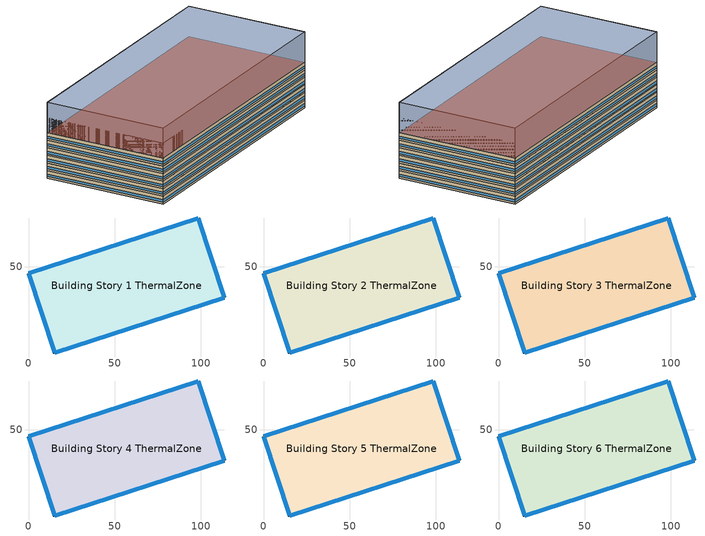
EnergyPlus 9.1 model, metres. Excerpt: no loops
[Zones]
Building Story 1 ThermalZone
 floor ground (Typical Insulated Carpeted 6in Slab Floor): 113.71,32.25 15.24,0 0,46.2 98.46,78.45 z0
 wall outside (Typical Insulated Exterior Mass Wall R-9.62): 15.24,0 113.71,32.25 98.46,78.45 0,46.2 15.24,0 z0:3
 window (U 0.57 SHGC 0.49 Dbl Blue 6mm/6mm Air): 15.27,0.01 113.68,32.24 / 0.01,46.18 15.23,0.02 / 98.44,78.44 0.02,46.21 / 113.7,32.27 98.47,78.42 z0.76:1.66
 ceiling adiabatic (Typical IEAD Roof R-15.87): 98.46,78.45 0,46.2 15.24,0 113.71,32.25 z3
Building Story 2 ThermalZone
 floor adiabatic (Typical Interior Floor): 113.71,32.25 15.24,0 0,46.2 98.46,78.45 z3
 wall outside (Typical Insulated Exterior Mass Wall R-9.62): 98.46,78.45 0,46.2 15.24,0 113.71,32.25 98.46,78.45 z3:6
 window (U 0.57 SHGC 0.49 Dbl Blue 6mm/6mm Air): 98.44,78.44 0.02,46.21 / 113.7,32.27 98.47,78.42 / 15.27,0.01 113.68,32.24 / 0.01,46.18 15.23,0.02 z3.76:4.66
 ceiling adiabatic (Typical Interior Ceiling): 98.46,78.45 0,46.2 15.24,0 113.71,32.25 z6
Building Story 3 ThermalZone
 floor adiabatic (Typical Insulated Carpeted 6in Slab Floor): 113.71,32.25 15.24,0 0,46.2 98.46,78.45 z6
 wall outside (Typical Insulated Exterior Mass Wall R-9.62): 15.24,0 113.71,32.25 98.46,78.45 0,46.2 15.24,0 z6:9
 window (U 0.57 SHGC 0.49 Dbl Blue 6mm/6mm Air): 15.27,0.01 113.68,32.24 / 0.01,46.18 15.23,0.02 / 98.44,78.44 0.02,46.21 / 113.7,32.27 98.47,78.42 z6.76:7.66
 ceiling adiabatic (Typical IEAD Roof R-15.87): 98.46,78.45 0,46.2 15.24,0 113.71,32.25 z9
Building Story 4 ThermalZone
 floor adiabatic (Typical Interior Floor): 113.71,32.25 15.24,0 0,46.2 98.46,78.45 z9
 wall outside (Typical Insulated Exterior Mass Wall R-9.62): 15.24,0 113.71,32.25 98.46,78.45 0,46.2 15.24,0 z9:12
 window (U 0.57 SHGC 0.49 Dbl Blue 6mm/6mm Air): 15.27,0.01 113.68,32.24 / 0.01,46.18 15.23,0.02 / 98.44,78.44 0.02,46.21 / 113.7,32.27 98.47,78.42 z9.76:10.66
 ceiling adiabatic (Typical IEAD Roof R-15.87): 98.46,78.45 0,46.2 15.24,0 113.71,32.25 z12
Building Story 5 ThermalZone
 floor adiabatic (Typical Interior Floor): 113.71,32.25 15.24,0 0,46.2 98.46,78.45 z12
 wall outside (Typical Insulated Exterior Mass Wall R-9.62): 15.24,0 113.71,32.25 98.46,78.45 0,46.2 15.24,0 z12:15
 window (U 0.57 SHGC 0.49 Dbl Blue 6mm/6mm Air): 15.27,0.01 113.68,32.24 / 0.01,46.18 15.23,0.02 / 98.44,78.44 0.02,46.21 / 113.7,32.27 98.47,78.42 z12.76:13.66
 ceiling adiabatic (Typical Interior Ceiling): 98.46,78.45 0,46.2 15.24,0 113.71,32.25 z15
Building Story 6 ThermalZone
 floor adiabatic (Typical Insulated Carpeted 6in Slab Floor): 113.71,32.25 15.24,0 0,46.2 98.46,78.45 z15
 wall outside (Typical Insulated Exterior Mass Wall R-9.62): 15.24,0 113.71,32.25 98.46,78.45 0,46.2 15.24,0 z15:18
 window (U 0.57 SHGC 0.49 Dbl Blue 6mm/6mm Air): 15.27,0.01 113.68,32.24 / 0.01,46.18 15.23,0.02 / 98.44,78.44 0.02,46.21 / 113.7,32.27 98.47,78.42 z15.76:16.66
 roof outside (Typical IEAD Roof R-15.87): 98.46,78.45 0,46.2 15.24,0 113.71,32.25 z18
shading: 15.24,0 113.71,32.25 / 113.71,32.25 98.46,78.45 / 98.46,78.45 0,46.2 / 0,46.2 15.24,0 z0:12; 98.46,78.45 0,46.2 / 0,46.2 15.24,0 / 15.24,0 113.71,32.25 / 113.71,32.25 98.46,78.45 z0:30; 113.71,32.25 98.46,78.45 / 98.46,78.45 0,46.2 / 0,46.2 15.24,0 / 15.24,0 113.71,32.25 z0:9; 15.24,0 113.71,32.25 / 113.71,32.25 98.46,78.45 / 98.46,78.45 0,46.2 / 0,46.2 15.24,0 z0:24; 113.71,32.25 15.24,0 0,46.2 98.46,78.45 z0; 98.46,78.45 0,46.2 15.24,0 113.71,32.25 z12; 98.46,78.45 0,46.2 15.24,0 113.71,32.25 z30; 113.71,32.25 15.24,0 0,46.2 98.46,78.45 z0; 98.46,78.45 0,46.2 15.24,0 113.71,32.25 z9; 113.71,32.25 15.24,0 0,46.2 98.46,78.45 z0; 113.71,32.25 15.24,0 0,46.2 98.46,78.45 z0; 98.46,78.45 0,46.2 15.24,0 113.71,32.25 z24
[Building]
Office 1: Terrain=City
[Site:Location]
Buffalo Niagara Intl Ap_NY_USA: Latitude {deg}=42.8158; Longitude {deg}=-78.8485; Time Zone {hr}=-5; Elevation {m}=215
[Site:GroundTemperature:BuildingSurface]
19.527, 19.502, 19.536, 19.598, 20.002, 21.64, 22.225, 22.375, 21.449, 20.121, 19.802, 19.633
[Site:WaterMainsTemperature]
Calculation Method=Correlation; Annual Average Outdoor Air Temperature {C}=8.96667; Maximum Difference In Monthly Average Outdoor Air Temperatures {deltaC}=26.2
[SizingPeriod:DesignDay] Day of Month=21; Dry-Bulb Temperature Range Modifier Type=DefaultMultipliers; Humidity Condition Type=Wetbulb; Barometric Pressure {Pa}=98769; Rain Indicator=No; Snow Indicator=No; Daylight Saving Time Indicator=No
Name | Month | Day Type | Maximum Dry-Bulb Temperature {C} | Daily Dry-Bulb Temperature Range {deltaC} | Wetbulb or DewPoint at Maximum Dry-Bulb {C} | Wind Speed {m/s} | Wind Direction {deg} | Solar Model Indicator | ASHRAE Clear Sky Optical Depth for Beam Irradiance (taub) | ASHRAE Clear Sky Optical Depth for Diffuse Irradiance (taud) | Sky Clearness
Buffalo Niagara Intl Ap Ann Clg .4% Condns DB=>MWB | 7 | SummerDesignDay | 30.3 | 9.3 | 21.8 | 5.7 | 240 | ASHRAETau | 0.462 | 2.001
Buffalo Niagara Intl Ap Ann Clg .4% Condns WB=>MDB | 7 | SummerDesignDay | 27.8 | 9.3 | 23.8 | 5.7 | 240 | ASHRAETau | 0.462 | 2.001
Buffalo Niagara Intl Ap Ann Htg 99.6% Condns DB | 1 | WinterDesignDay | -16.3 | 0 | -16.3 | 5.1 | 270 | ASHRAEClearSky |  |  | 0
[Material] Thermal Absorptance=0.9
Name | Roughness | Thickness {m} | Conductivity {W/m-K} | Density {kg/m3} | Specific Heat {J/kg-K} | Solar Absorptance | Visible Absorptance
1/2IN Gypsum | Smooth | 0.0127 | 0.16 | 784.9 | 830 | 0.4 | 0.4
100mm Normalweight concrete floor | MediumRough | 0.1016 | 2.31045 | 2322 | 832.557 | 0 | 0
1IN Stucco | Smooth | 0.0253 | 0.6918 | 1858 | 837 | 0.7 | 0.92
6 in. Normalweight Concrete Floor | MediumRough | 0.1524 | 2.31 | 2322 | 832 | 0.7 | 0.7
8IN CONCRETE HW RefBldg | Rough | 0.2032 | 1.311 | 2240 | 836.8 | 0.7 | 0.7
Metal Roof Surface | Smooth | 0.0008 | 45.28 | 7824 | 500 | 0.7 | 0.7
Roof Membrane | VeryRough | 0.0095 | 0.16 | 1121.29 | 1460 | 0.7 | 0.7
[Material:NoMass] Roughness=Smooth; Thermal Absorptance=0.9; Solar Absorptance=0.7
Name | Thermal Resistance {m2-K/W} | Visible Absorptance
CP02 CARPET PAD; Typical Carpet Pad | 0.21648 | 0.8
Typical Insulation R-14.76 | 2.59864 | 0.7
Typical Insulation R-7.23 | 1.27273 | 0.7
[WindowMaterial:Gas]
AIR 6MM: Gas Type=Air; Thickness {m}=0.0063
[WindowMaterial:Glazing] Optical Data Type=SpectralAverage; Thickness {m}=0.006; Infrared Transmittance at Normal Incidence=0; Front Side Infrared Hemispherical Emissivity=0.84; Back Side Infrared Hemispherical Emissivity=0.84; Conductivity {W/m-K}=0.9; Dirt Correction Factor for Solar and Visible Transmittance=1; Solar Diffusing=No
Name | Solar Transmittance at Normal Incidence | Front Side Solar Reflectance at Normal Incidence | Back Side Solar Reflectance at Normal Incidence | Visible Transmittance at Normal Incidence | Front Side Visible Reflectance at Normal Incidence | Back Side Visible Reflectance at Normal Incidence
BLUE 6MM | 0.48 | 0.05 | 0.05 | 0.57 | 0.06 | 0.06
CLEAR 6MM | 0.775 | 0.071 | 0.071 | 0.881 | 0.08 | 0.08
[Construction]
Typical IEAD Roof R-15.87: Roof Membrane, Typical Insulation R-14.76, Metal Roof Surface
Typical Insulated Carpeted 6in Slab Floor: 6 in. Normalweight Concrete Floor, Typical Carpet Pad
Typical Insulated Exterior Mass Wall R-9.62: 1IN Stucco, 8IN CONCRETE HW RefBldg, Typical Insulation R-7.23, 1/2IN Gypsum
Typical Interior Ceiling: CP02 CARPET PAD, 100mm Normalweight concrete floor
Typical Interior Floor: 100mm Normalweight concrete floor, CP02 CARPET PAD
U 0.57 SHGC 0.49 Dbl Blue 6mm/6mm Air: BLUE 6MM, AIR 6MM, CLEAR 6MM
[Zone]
Building Story 1 ThermalZone; Building Story 2 ThermalZone; Building Story 3 ThermalZone; Building Story 4 ThermalZone; Building Story 5 ThermalZone; Building Story 6 ThermalZone
[AvailabilityManager:NightCycle] Applicability Schedule=Always On Discrete; Fan Schedule=Always On Discrete; Control Type=CycleOnAny; Thermostat Tolerance {deltaC}=1; Cycling Run Time Control Type=FixedRunTime; Cycling Run Time {s}=1800
Availability Manager Night Cycle 1; Availability Manager Night Cycle 2; Availability Manager Night Cycle 3; Availability Manager Night Cycle 4; Availability Manager Night Cycle 5; Availability Manager Night Cycle 6
[AvailabilityManager:Scheduled] Schedule=Always On Discrete
1 Zone VAV OA System Availability Manager; 1 Zone VAV 1 OA System Availability Manager; 1 Zone VAV 2 OA System Availability Manager; 1 Zone VAV 3 OA System Availability Manager; 1 Zone VAV 4 OA System Availability Manager; 1 Zone VAV 5 OA System Availability Manager
[Exterior:Lights] Control Option=AstronomicalClock
Name | Schedule | Design Level {W}
Building Facades | Schedule Ruleset 1 | 1902.35
Main Entries; Other Doors | Always On Discrete | 1302.816
Parking Areas and Drives | Always On Discrete | 31913.7
[Schedule:Day:Interval]
Schedule Day 15: No, 06:00, 0, 24:00, 1
[Schedule:Week:Daily]
Schedule Ruleset 1 Week Rule - Jan1-Dec31: Schedule Day 15, Schedule Day 15, Schedule Day 15, Schedule Day 15, Schedule Day 15, Schedule Day 15, Schedule Day 15, Schedule Day 15, Schedule Day 15, Schedule Day 15, Schedule Day 15, Schedule Day 15
[Schedule:Year]
Schedule Ruleset 1: Schedule Ruleset 1 Week Rule - Jan1-Dec31, 1, 1, 12, 31
[Schedule:Constant]
Always On Discrete: Hourly Value=1
